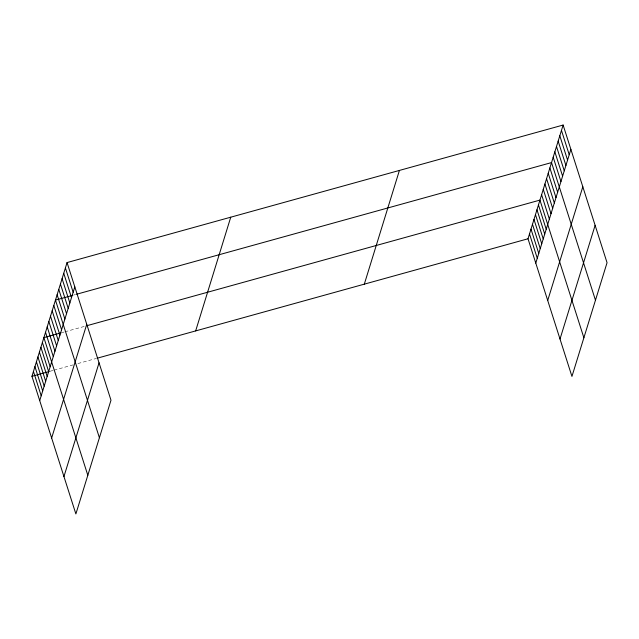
<?xml version="1.0" encoding="UTF-8"?>
<svg xmlns="http://www.w3.org/2000/svg" width="639" height="639" viewBox="0 0 639 639"><rect width="100%" height="100%" fill="white"/><g stroke="black" fill="none" stroke-linecap="round" stroke-linejoin="round"><path stroke-width="0.48" stroke-dasharray="3.19 2.4" d="M73.661 295.058L75.57 294.523M62.071 332.584L63.988 332.056M64.946 331.793L85.051 326.217M50.138 371.251L53.013 370.452M53.972 370.189L73.118 364.885M77.902 363.559L96.09 358.511"/><path stroke-width="0.96" d="M67.055 262.573L110.986 400.23L75.881 513.956L31.95 376.291L67.055 262.573L563.119 125.044L607.05 262.709L571.945 376.427L528.014 238.77L563.119 125.044M39.714 400.613L74.811 286.887M51.647 438.019L86.752 324.292M63.948 476.55L99.045 362.824M195.654 330.914L230.751 217.188M364.31 284.155L399.415 170.429M535.778 263.092L570.883 149.366M547.711 300.49L582.816 186.764M560.012 339.029L595.117 225.303M72.702 295.322L55.465 300.098L99.404 437.755M76.528 294.259L551.537 162.578L595.468 300.234M61.12 332.855L43.883 337.632L87.815 475.288M86.968 325.682L539.947 200.103L583.878 337.759M31.95 376.291L49.179 371.515M97.048 358.247L528.014 238.77M561.465 130.412L569.221 154.726M559.812 135.772L567.568 160.085M558.151 141.131L565.914 165.453M556.497 146.491L564.261 170.813M554.844 151.85L562.608 176.172M553.19 157.218L560.946 181.532M549.875 167.937L557.639 192.259M548.222 173.297L555.986 197.619M546.569 178.664L554.332 202.978M544.915 184.024L552.679 208.338M543.262 189.384L551.018 213.698M541.608 194.743L549.364 219.065M538.461 204.935L546.217 229.257M536.968 209.776L544.724 234.09M535.474 214.608L543.238 238.922M533.98 219.441L541.744 243.755M532.487 224.273L540.251 248.587M531.001 229.105L538.757 253.419M529.507 233.938L537.271 258.26M65.402 267.933L73.158 292.247M63.74 273.292L71.504 297.614M62.087 278.652L69.851 302.974M60.433 284.02L68.197 308.333M58.78 289.379L66.536 313.693M57.127 294.739L64.882 319.053M53.812 305.458L61.576 329.78M52.158 310.826L59.922 335.14M50.505 316.185L58.269 340.499M48.852 321.545L56.607 345.859M47.198 326.904L54.954 351.226M45.537 332.264L53.301 356.586M42.39 342.464L50.154 366.778M40.904 347.296L48.66 371.61M39.41 352.129L47.166 376.443M37.917 356.961L45.681 381.283M36.423 361.794L44.187 386.116M34.937 366.626L42.693 390.948M33.444 371.459L41.2 395.781"/></g></svg>
